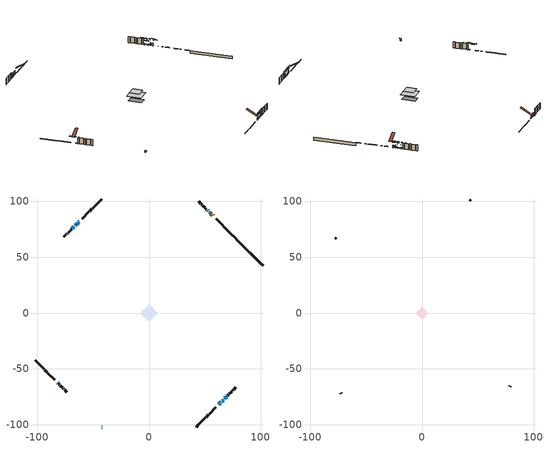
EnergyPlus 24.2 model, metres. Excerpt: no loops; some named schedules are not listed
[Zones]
conditioned space
 floor adiabatic (AdiabaticFloorConstruction): -8,0 0,8 8,0 0,-8 z3.35
 floor foundation (Slab1 construction): -5.98,1.59 -1.59,5.98 5.98,-1.59 1.59,-5.98 z-1.45
 wall outside (RimJoist1 construction): 42.32,-102.16 44.12,-100.36 / -102.16,-42.32 -100.36,-44.12 / -42.32,102.16 -44.12,100.36 / 77.58,66.9 75.78,68.7 z0.91:1.21
 wall outside (RimJoist2 construction): 44.77,-99.7 50.46,-94.01 / -99.7,-44.77 -94.01,-50.46 / -44.77,99.7 -50.46,94.01 / 75.12,69.35 69.43,75.05 z0.91:1.21
 wall outside (RimJoist3 construction): 51.12,-93.35 53.21,-91.26 / -93.35,-51.12 -91.26,-53.21 / -51.12,93.35 -53.21,91.26 / 68.77,75.7 66.68,77.79 z0.91:1.21
 wall outside (RimJoist4 construction): 53.87,-90.61 59.85,-84.62 / -90.61,-53.87 -84.62,-59.85 / -53.87,90.61 -59.85,84.62 / 66.02,78.45 60.04,84.43 z0.91:1.21
 wall outside (AdiabaticWallConstruction 1): 57.18,87.3 56.48,87.99 / 55.83,88.65 55.38,89.1 z0.91:2.94
 wall outside (AdiabaticWallConstruction): -62.72,81.76 -63.36,81.11 / -64.02,80.45 -64.88,79.59 / 69.44,-75.03 70.09,-74.38 / -65.54,78.94 -65.92,78.56 / -66.57,77.9 -66.74,77.74 / -42.32,-102.16 -41.78,-102.16 z0.91:2.13; 54.72,89.75 54.29,90.18 / 52.77,91.71 52.12,92.35 z0.91:1.83; 62.72,-81.76 64.01,-80.46 z0.91:3.04; 64.67,-79.81 65.31,-79.16 / 65.97,-78.5 66.4,-78.07 z0.91:1.98; 53.64,90.84 53.42,91.05 / 67.06,-77.42 67.27,-77.2 / -81.76,-62.71 -81.34,-63.14 z0.91:1.25; 67.92,-76.55 68.79,-75.69 / -67.39,77.08 -68.69,75.79 z0.91:2.43
 wall outside (Wall1 construction): 70.75,-73.73 71.32,-73.15 / -80.68,-63.79 -80.11,-64.37 / -69.34,75.13 -69.91,74.56 / 51.46,93.01 50.89,93.58 z0.91:5.79
 wall outside (Wall2 construction): 71.98,-72.5 73.95,-70.52 / -79.45,-65.02 -77.48,-67 / -70.57,73.9 -72.54,71.93 / 50.23,94.24 48.26,96.21 z0.91:5.79
 wall outside (Wall3 construction): 74.61,-69.87 75.18,-69.3 / -76.82,-67.65 -76.25,-68.22 / -73.2,71.27 -73.77,70.7 / 47.6,96.87 47.04,97.44 z0.91:5.79
 wall outside (Wall4 construction): 75.83,-68.64 77.76,-66.71 / -75.6,-68.88 -73.67,-70.81 / -74.43,70.05 -76.35,68.12 / 46.38,98.1 44.45,100.02 z0.91:5.79
 wall foundation (FoundationWall1 construction): 78.23,66.24,-1.45 78.23,66.24,0.91 99.77,44.71,0.91 99.77,44.71,0.79 102.16,42.32,0.79 102.16,42.32,-1.45
 window (WindowConstruction): -62.72,81.76 -63.36,81.11 z0.91:2.13
 window (WindowConstruction 6): 54.72,89.75 54.29,90.18 z0.91:1.82
 window (WindowConstruction 7): 62.72,-81.76 64.01,-80.46 z0.91:3.04
 window (WindowConstruction 8): 64.67,-79.81 65.31,-79.16 z0.91:1.98
 window (WindowConstruction 9): 65.97,-78.5 66.4,-78.07 z0.91:1.98
 window (WindowConstruction 13): 53.63,90.84 53.42,91.05 z0.91:1.25
 window (WindowConstruction 14): 67.06,-77.42 67.27,-77.21 z0.91:1.25
 window (WindowConstruction 15): -81.76,-62.72 -81.34,-63.14 z0.91:1.25
 window (WindowConstruction 1): -64.02,80.45 -64.88,79.59 z0.91:2.13
 window (WindowConstruction 2): 52.77,91.71 52.12,92.35 z0.91:1.82
 window (WindowConstruction 3): 67.92,-76.55 68.79,-75.69 z0.91:2.43
 window (WindowConstruction 4): 69.44,-75.03 70.09,-74.38 z0.91:2.13
 window (WindowConstruction 10): -65.54,78.93 -65.92,78.56 z0.91:2.13
 window (WindowConstruction 11): -66.57,77.9 -66.73,77.74 z0.91:2.13
 window (WindowConstruction 5): -67.39,77.08 -68.68,75.79 z0.91:2.43
 window (WindowConstruction 12): -42.32,-102.16 -41.78,-102.16 z0.91:2.13
 door (Door): 57.18,87.3 56.48,87.99 z0.91:2.94
 door (Door 1): 55.83,88.65 55.38,89.1 z0.91:2.94
 ceiling adiabatic (AdiabaticFloorConstruction): 0,-8 8,0 0,8 -8,0 z3.35
attic - vented
 floor to conditioned space (Floor1 construction Reversed): -5.77,0 0,5.77 5.77,0 0,-5.77 z5.79
 wall outside (Wall5 construction): 78.42,-66.06 79.24,-65.24 / -73.01,-71.46 -72.19,-72.28 / -77.01,67.46 -77.83,66.64 / 43.79,100.68 42.97,101.5 z0.91:5.79
 roof outside (Roof1 construction): 62.06,-82.41,5.79 56.7,-77.05,10.21 55.15,-78.61,10.21 60.51,-83.97,5.79; -82.41,-62.06,5.79 -77.05,-56.7,10.21 -78.61,-55.15,10.21 -83.97,-60.51,5.79; -62.06,82.41,5.79 -56.7,77.05,10.21 -55.15,78.61,10.21 -60.51,83.97,5.79; 57.83,86.64,5.79 52.47,81.28,10.21 54.02,79.73,10.21 59.38,85.09,5.79
shading: -63.57,80.9 -62.51,81.97 -62.83,82.29 -63.9,81.22 z2.43; 51.7,92.77 57.31,87.16 57.64,87.49 52.03,93.1 z5.49; 66.06,-78.41 60.67,-83.81 60.99,-84.13 66.38,-78.74 z5.94; 67.36,-77.11 62.62,-81.86 62.94,-82.18 67.69,-77.44 z4.88; 68.45,-76.02 63.92,-80.55 64.25,-80.88 68.78,-76.35 z4.88; 49.83,94.64 57.23,87.25 57.52,87.54 50.12,94.93 z6.33; 70.86,-73.61 63.47,-81.01 63.76,-81.3 71.15,-73.9 z6.33; -77.75,-66.73 -85.35,-59.12 -85.64,-59.41 -78.04,-67.02 z6.33; -66.18,78.3 -62.73,81.75 -63.05,82.07 -66.5,78.62 z3.96; 50.39,94.08 54.49,89.98 54.82,90.31 50.72,94.4 z4.27; 69,-75.48 67.71,-76.76 68.04,-77.09 69.32,-75.8 z2.73; 70.3,-74.17 69.23,-75.24 69.56,-75.57 70.63,-74.5 z2.43; -66.13,78.35 -65.33,79.15 -66.52,80.33 -67.32,79.53 z2.43; -66.95,77.53 -66.36,78.11 -67.55,79.3 -68.13,78.72 z2.43; -68.9,75.58 -67.18,77.29 -67.51,77.62 -69.22,75.9 z2.73; -41.48,-102.16 -42.61,-102.16 -42.61,-103.84 -41.48,-103.84 z2.43
[Building]
Building 1: Terrain=Suburbs
[Site:Location]
Quebec Intl AP_QC: Latitude {deg}=46.8; Longitude {deg}=-71.38; Time Zone {hr}=-5; Elevation {m}=74; Keep Site Location Information=Yes
[Site:GroundTemperature:Shallow]
0.0108218, -2.24938, -2.43038, -1.3578, 2.94801, 7.23376, 10.9493, 13.303, 13.5029, 11.5886, 7.96783, 3.81355
[Site:WaterMainsTemperature]
Calculation Method=Schedule; Temperature Schedule=mains temperature schedule
[Material] Roughness=Rough; Thermal Absorptance=0.9
Name | Thickness {m} | Conductivity {W/m-K} | Density {kg/m3} | Specific Heat {J/kg-K} | Solar Absorptance | Visible Absorptance
asphalt or fiberglass shingles | 0.00635 | 0.162714 | 1121.4 | 1465.45 | 0.4 | 0.4
ceiling loosefill ins | 0.254 | 0.0480833 | 16.02 | 1046.75 | 0.7 | 0.7
ceiling stud and cavity | 0.1397 | 0.34494 | 65.682 | 1177.47 | 0.7 | 0.7
concrete 4.0 in. | 0.1016 | 1.803125 | 2242.8 | 837.4 | 0.7 | 0.7
concrete 8.0 in. | 0.2032 | 1.803125 | 2242.8 | 837.4 | 0.7 | 0.7
door material | 0.04445 | 0.0451087 | 512.64 | 1214.23 | 0.7 | 0.7
exterior vertical ins | 0.0392557 | 0.029427 | 32.04 | 1214.23 | 0.7 | 0.7
floor covering | 0.0127 | 0.0433444 | 54.468 | 1339.84 | 0.6 | 0.6
floor rigid ins; wall rigid ins 1 | 0.512978 | 0.029427 | 32.04 | 1214.23 | 0.7 | 0.7
floor stud and cavity | 0.1397 | 1.75129 | 37.0049 | 1207.88 | 0.7 | 0.7
furniture material conditioned space 1 | 0.1524 | 0.115458 | 640.8 | 1214.23 | 0.6 | 0.6
gypsum board | 0.0127 | 0.160291 | 801 | 837.4 | 0.6 | 0.6
gypsum board 1 | 0.0127 | 0.160291 | 801 | 837.4 | 0.7 | 0.7
osb sheathing 0.5 in. | 0.0127 | 0.115458 | 512.64 | 1214.23 | 0.7 | 0.7
osb sheathing 0.75 in. | 0.01905 | 0.115458 | 512.64 | 1214.23 | 0.7 | 0.7
osb sheathing 2.0 in. | 0.0508 | 0.115458 | 512.64 | 1214.23 | 0.7 | 0.7
rim joist rigid ins; wall rigid ins | 0.051816 | 0.029427 | 32.04 | 1214.23 | 0.7 | 0.7
rim joist stud and cavity | 0.0508 | 0.0381826 | 125.044 | 1163.47 | 0.6 | 0.6
rim joist stud and cavity 1 | 0.0508 | 0.0452492 | 125.044 | 1163.47 | 0.6 | 0.6
rim joist stud and cavity 2 | 0.0508 | 0.484224 | 125.044 | 1163.47 | 0.6 | 0.6
rim joist stud and cavity 3 | 0.0508 | 0.0304781 | 125.044 | 1163.47 | 0.6 | 0.6
slab rigid ins | 0.0412942 | 0.029427 | 32.04 | 1214.23 | 0.7 | 0.7
wall stud and cavity | 0.1397 | 0.130064 | 139.0536 | 1170.24 | 0.7 | 0.7
wall stud and cavity 1 | 0.1397 | 0.144515 | 139.0536 | 1170.24 | 0.7 | 0.7
wall stud and cavity 2 | 0.1397 | 0.134473 | 139.0536 | 1170.24 | 0.7 | 0.7
wall stud and cavity 3 | 0.1397 | 0.14747 | 139.0536 | 1170.24 | 0.7 | 0.7
wall stud and cavity 4 | 0.0889 | 6.1454 | 50.32683 | 1063.81 | 0.6 | 0.6
wall stud and cavity 5 | 0.0889 | 0.380278 | 52.3479 | 1209.89 | 0.7 | 0.7
wall stud and cavity 6 | 0.0889 | 0.391764 | 83.0341 | 1211.67 | 0.7 | 0.7
wood siding | 0.0254 | 0.102417 | 544.68 | 1172.36 | 0.4 | 0.4
wood siding 1 | 0.00254 | 0.102417 | 544.68 | 1172.36 | 0.4 | 0.4
wood siding 2; wood siding 3; wood siding 4 | 0.0254 | 0.102417 | 544.68 | 1172.36 | 0.7 | 0.7
[WindowMaterial:SimpleGlazingSystem]
Name | U-Factor {W/m2-K} | Solar Heat Gain Coefficient
WindowMaterial | 1.78857 | 0.38
WindowMaterial 1 | 1.74087 | 0.4
WindowMaterial 10 | 3.12687 | 0.47
WindowMaterial 11 | 2.99912 | 0.18
WindowMaterial 2 | 1.83286 | 0.37
WindowMaterial 3 | 1.71248 | 0.41
WindowMaterial 4 | 1.663654 | 0.42
WindowMaterial 5 | 1.92144 | 0.34
WindowMaterial 6 | 1.78914 | 0.4
WindowMaterial 7 | 1.80731 | 0.38
WindowMaterial 8 | 1.89986 | 0.34
WindowMaterial 9 | 2.98152 | 0.61
[Construction]
AdiabaticFloorConstruction: floor stud and cavity, floor rigid ins, osb sheathing 0.75 in., floor covering
AdiabaticWallConstruction: wood siding 3, wall rigid ins 1, wall stud and cavity 5, gypsum board
AdiabaticWallConstruction 1: wood siding 4, wall rigid ins 1, wall stud and cavity 5, gypsum board
Door; Door 1: door material
Floor1 construction Reversed: gypsum board, ceiling stud and cavity, ceiling loosefill ins
FoundationWall1 construction: concrete 8.0 in., gypsum board 1
furniture construction conditioned space 1: furniture material conditioned space 1
PartitionWallConstruction: gypsum board, wall stud and cavity 6, gypsum board
RimJoist1 construction: wood siding 2, osb sheathing 2.0 in., rim joist stud and cavity
RimJoist2 construction: wood siding 2, osb sheathing 2.0 in., rim joist stud and cavity 1
RimJoist3 construction: wood siding 2, rim joist rigid ins, osb sheathing 2.0 in., rim joist stud and cavity 2
RimJoist4 construction: wood siding 2, osb sheathing 2.0 in., rim joist stud and cavity 3
Roof1 construction: asphalt or fiberglass shingles
Slab1 construction: slab rigid ins, concrete 4.0 in.
Wall1 construction: wood siding, wall rigid ins, osb sheathing 0.5 in., wall stud and cavity, gypsum board
Wall2 construction: wood siding, wall rigid ins, osb sheathing 0.5 in., wall stud and cavity 1, gypsum board
Wall3 construction: wood siding, wall rigid ins, osb sheathing 0.5 in., wall stud and cavity 2, gypsum board
Wall4 construction: wood siding, wall rigid ins, osb sheathing 0.5 in., wall stud and cavity 3, gypsum board
Wall5 construction: wood siding 1, wall stud and cavity 4
WindowConstruction; WindowConstruction 4: WindowMaterial
WindowConstruction 1: WindowMaterial 1
WindowConstruction 10; WindowConstruction 12: WindowMaterial 9
WindowConstruction 11: WindowMaterial 10
WindowConstruction 13; WindowConstruction 14; WindowConstruction 15: WindowMaterial 11
WindowConstruction 2: WindowMaterial 2
WindowConstruction 3: WindowMaterial 3
WindowConstruction 5: WindowMaterial 4
WindowConstruction 6: WindowMaterial 5
WindowConstruction 7: WindowMaterial 6
WindowConstruction 8: WindowMaterial 7
WindowConstruction 9: WindowMaterial 8
[Zone] Multiplier=1; Part of Total Floor Area=Yes
Name | Volume {m3}
attic - vented | 45.5613
conditioned space | 521.2
[Space]
Name | Zone | Volume {m3}
attic - vented 1 | attic - vented | 45.5613
conditioned space 1 | conditioned space | 521.2
[ZoneInfiltration:EffectiveLeakageArea]
infil attic - vented 1: Zone or Space=attic - vented 1; Schedule=Always On Discrete; Effective Air Leakage Area {cm2}=2456.12; Stack Coefficient=0.000646605; Wind Coefficient=1.71806e-05
[ZoneMixing]
whole house fan mix: Zone or Space=attic - vented; Schedule=Always On Continuous; Design Flow Rate Calculation Method=Flow/Zone; Design Flow Rate {m3/s}=0; Source Zone or Space=conditioned space
[SurfaceProperty:ExposedFoundationPerimeter]
Slab1: Exposed Perimeter Calculation Method=TotalExposedPerimeter; Total Exposed Perimeter {m}=33.834
[InternalMass] Zone or ZoneList=conditioned space; Space or SpaceList=conditioned space 1
Name | Construction | Surface Area {m2}
furniture mass conditioned space 1 | furniture construction conditioned space 1 | 77.808
partition wall mass | PartitionWallConstruction | 194.52
[Lights]
interior lighting: Zone or ZoneList or Space or SpaceList=conditioned space 1; Schedule=interior lighting schedule; Design Level Calculation Method=LightingLevel; Lighting Level {W}=343.2; Return Air Fraction=0; Fraction Radiant=0.6; Fraction Visible=0.2; Fraction Replaceable=1
[People]
occupants: Zone or ZoneList or Space or SpaceList=conditioned space 1; Number of People Schedule=occupants schedule; Number of People Calculation Method=People; Number of People=3; Fraction Radiant=0.314171; Sensible Heat Fraction=0.56303; Activity Level Schedule=occupants activity schedule; Carbon Dioxide Generation Rate {m3/s-W}=0; Enable ASHRAE 55 Comfort Warnings=No; Mean Radiant Temperature Calculation Type=EnclosureAveraged
[ElectricEquipment] Zone or ZoneList or Space or SpaceList=conditioned space 1; Design Level Calculation Method=EquipmentLevel
Name | Schedule | Design Level {W} | Fraction Latent | Fraction Radiant | Fraction Lost
clothes dryer | clothes dryer schedule | 140.772 | 0.015 | 0.081 | 0.85
clothes washer | clothes washer schedule | 32.1985 | 0.03 | 0.162 | 0.7
cooking range | cooking range schedule | 215.147 | 0.08 | 0.432 | 0.2
dishwasher | dishwasher schedule | 66.8632 | 0.3 | 0.18 | 0.4
fridge | fridge schedule | 72.9452 | 0 | 0.6 | 0
mech vent bath fan 0 | mech vent bath fan 0 schedule | 50.2 | 0 | 0 | 1
mech vent bath fan 1 | mech vent bath fan 1 schedule | 50.2 | 0 | 0 | 1
mech vent house fan | mech vent house fan schedule | 19.9167 | 0 | 0 | 0.5
mech vent house fan cfis | mech vent house fan cfis schedule | 0 | 0 | 0 | 0
mech vent range fan 0 | mech vent range fan 0 schedule | 57 | 0 | 0 | 1
misc plug loads | misc plug loads schedule | 494.7 | 0.045 | 0.513 | 0.1
whole house fan | Always On Discrete | 0 | 0 | 0 | 1
[OtherEquipment] Zone or ZoneList or Space or SpaceList=conditioned space 1; Design Level Calculation Method=EquipmentLevel
Name | Fuel Type | Schedule | Design Level {W} | Fraction Latent | Fraction Radiant | Fraction Lost
clothes dryer 1 | Electricity | clothes dryer schedule | 0 | 0.015 | 0.081 | 0.85
cooking range 1 | Electricity | cooking range schedule | 0 | 0.08 | 0.432 | 0.2
general water use latent | None | general water use schedule | 62.594 | 1 | 0 | 0
general water use sensible | None | general water use schedule | -61.6891 | 0 | 0.6 | 0
mech vent house fan latent load | None | Always On Discrete | 0 | 1 | 0 | 0
mech vent house fan sensible load | None | Always On Discrete | 0 | 0 | 0 | 0
water heater energy adjustment1 | Electricity | Always On Discrete | 0.01 | 0 | 0 | 1
[ZoneInfiltration:DesignFlowRate] Zone or ZoneList or Space or SpaceList=conditioned space 1; Schedule=Always On Discrete; Design Flow Rate Calculation Method=Flow/Zone; Design Flow Rate {m3/s}=0
infil flow; natural vent flow; whole house fan flow
[ZoneControl:Thermostat]
conditioned space Thermostat: Zone or ZoneList=conditioned space; Control Type Schedule=conditioned space Thermostat Schedule; Control 1=conditioned space temperature setpoint; Temperature Difference Between Cutout And Setpoint {deltaC}=0
[ThermostatSetpoint:DualSetpoint]
conditioned space temperature setpoint: Heating Setpoint Temperature Schedule=heating setpoint; Cooling Setpoint Temperature Schedule=cooling setpoint
[Zone equipment]
conditioned space: electric baseboard
[Foundation:Kiva]
Foundation Kiva 1: Initial Indoor Air Temperature {C}=18; Wall Height Above Grade {m}=0.910011; Wall Depth Below Slab {m}=0.2032; Custom Block Material Name 1=exterior vertical ins; Custom Block Depth 1 {m}=2.36001; Custom Block X Position 1 {m}=0.2159; Custom Block Z Position 1 {m}=0
[Foundation:Kiva:Settings]
Soil Conductivity {W/m-K}=0.849921; Soil Density {kg/m3}=1842.3; Soil Specific Heat {J/kg-K}=418.7; Ground Solar Absorptivity=0.9; Ground Thermal Absorptivity=0.9; Ground Surface Roughness {m}=0.03; Far-Field Width {m}=40; Deep-Ground Boundary Condition=ZeroFlux; Deep-Ground Depth {m}=40; Minimum Cell Dimension {m}=0.2; Maximum Cell Growth Coefficient=3; Simulation Timestep=Timestep
[Exterior:Lights]
exterior lighting: Schedule=exterior lighting schedule; Design Level {W}=75.6
[EnergyManagementSystem:Sensor] Output:Variable or Output:Meter Index Key=conditioned space
Name | Output:Variable or Output:Meter
conditioned_space_clg_unmet_s | Zone Cooling Setpoint Not Met Time
conditioned_space_htg_unmet_s | Zone Heating Setpoint Not Met Time
fridge_tin_s; tin_s; tin_s_1 | Zone Mean Air Temperature
tout_s | Zone Outdoor Air Drybulb Temperature
win_s | Zone Air Humidity Ratio
[Schedule:Constant]
Name | Hourly Value
Always On Continuous; mech vent house fan schedule; mech vent house fan cfis schedule; Always On Discrete | 1
occupants activity schedule | 117.228
fridge schedule | 0
[Schedule:Week:Daily]
interior lighting schedule Week Rule - Jan1-Jan27: interior lighting schedule day, interior lighting schedule day, interior lighting schedule day, interior lighting schedule day, interior lighting schedule day, interior lighting schedule day, interior lighting schedule day, interior lighting schedule default day, interior lighting schedule default day, interior lighting schedule default day, interior lighting schedule default day, interior lighting schedule default day
interior lighting schedule Week Rule - Jan28-Feb3: interior lighting schedule day, interior lighting schedule day, interior lighting schedule day, interior lighting schedule day, interior lighting schedule day 1, interior lighting schedule day 1, interior lighting schedule day 1, interior lighting schedule default day, interior lighting schedule default day, interior lighting schedule default day, interior lighting schedule default day, interior lighting schedule default day
interior lighting schedule Week Rule - Feb4-Feb24: interior lighting schedule day 1, interior lighting schedule day 1, interior lighting schedule day 1, interior lighting schedule day 1, interior lighting schedule day 1, interior lighting schedule day 1, interior lighting schedule day 1, interior lighting schedule default day, interior lighting schedule default day, interior lighting schedule default day, interior lighting schedule default day, interior lighting schedule default day
interior lighting schedule Week Rule - Feb25-Mar3: interior lighting schedule day 1, interior lighting schedule day 1, interior lighting schedule day 1, interior lighting schedule day 1, interior lighting schedule day 2, interior lighting schedule day 2, interior lighting schedule day 2, interior lighting schedule default day, interior lighting schedule default day, interior lighting schedule default day, interior lighting schedule default day, interior lighting schedule default day
interior lighting schedule Week Rule - Mar4-Mar31: interior lighting schedule day 2, interior lighting schedule day 2, interior lighting schedule day 2, interior lighting schedule day 2, interior lighting schedule day 2, interior lighting schedule day 2, interior lighting schedule day 2, interior lighting schedule default day, interior lighting schedule default day, interior lighting schedule default day, interior lighting schedule default day, interior lighting schedule default day
interior lighting schedule Week Rule - Apr1-Apr28: interior lighting schedule day 3, interior lighting schedule day 3, interior lighting schedule day 3, interior lighting schedule day 3, interior lighting schedule day 3, interior lighting schedule day 3, interior lighting schedule day 3, interior lighting schedule default day, interior lighting schedule default day, interior lighting schedule default day, interior lighting schedule default day, interior lighting schedule default day
interior lighting schedule Week Rule - Apr29-May5: interior lighting schedule day 3, interior lighting schedule day 3, interior lighting schedule day 4, interior lighting schedule day 4, interior lighting schedule day 4, interior lighting schedule day 4, interior lighting schedule day 4, interior lighting schedule default day, interior lighting schedule default day, interior lighting schedule default day, interior lighting schedule default day, interior lighting schedule default day
interior lighting schedule Week Rule - May6-May26: interior lighting schedule day 4, interior lighting schedule day 4, interior lighting schedule day 4, interior lighting schedule day 4, interior lighting schedule day 4, interior lighting schedule day 4, interior lighting schedule day 4, interior lighting schedule default day, interior lighting schedule default day, interior lighting schedule default day, interior lighting schedule default day, interior lighting schedule default day
interior lighting schedule Week Rule - May27-Jun2: interior lighting schedule day 4, interior lighting schedule day 4, interior lighting schedule day 4, interior lighting schedule day 4, interior lighting schedule day 4, interior lighting schedule day 5, interior lighting schedule day 5, interior lighting schedule default day, interior lighting schedule default day, interior lighting schedule default day, interior lighting schedule default day, interior lighting schedule default day
interior lighting schedule Week Rule - Jun3-Jun30: interior lighting schedule day 5, interior lighting schedule day 5, interior lighting schedule day 5, interior lighting schedule day 5, interior lighting schedule day 5, interior lighting schedule day 5, interior lighting schedule day 5, interior lighting schedule default day, interior lighting schedule default day, interior lighting schedule default day, interior lighting schedule default day, interior lighting schedule default day
interior lighting schedule Week Rule - Jul1-Jul28: interior lighting schedule day 6, interior lighting schedule day 6, interior lighting schedule day 6, interior lighting schedule day 6, interior lighting schedule day 6, interior lighting schedule day 6, interior lighting schedule day 6, interior lighting schedule default day, interior lighting schedule default day, interior lighting schedule default day, interior lighting schedule default day, interior lighting schedule default day
interior lighting schedule Week Rule - Jul29-Aug4: interior lighting schedule day 6, interior lighting schedule day 6, interior lighting schedule day 6, interior lighting schedule day 7, interior lighting schedule day 7, interior lighting schedule day 7, interior lighting schedule day 7, interior lighting schedule default day, interior lighting schedule default day, interior lighting schedule default day, interior lighting schedule default day, interior lighting schedule default day
interior lighting schedule Week Rule - Aug5-Aug25: interior lighting schedule day 7, interior lighting schedule day 7, interior lighting schedule day 7, interior lighting schedule day 7, interior lighting schedule day 7, interior lighting schedule day 7, interior lighting schedule day 7, interior lighting schedule default day, interior lighting schedule default day, interior lighting schedule default day, interior lighting schedule default day, interior lighting schedule default day
interior lighting schedule Week Rule - Aug26-Sep1: interior lighting schedule day 7, interior lighting schedule day 7, interior lighting schedule day 7, interior lighting schedule day 7, interior lighting schedule day 7, interior lighting schedule day 7, interior lighting schedule day 8, interior lighting schedule default day, interior lighting schedule default day, interior lighting schedule default day, interior lighting schedule default day, interior lighting schedule default day
interior lighting schedule Week Rule - Sep2-Sep29: interior lighting schedule day 8, interior lighting schedule day 8, interior lighting schedule day 8, interior lighting schedule day 8, interior lighting schedule day 8, interior lighting schedule day 8, interior lighting schedule day 8, interior lighting schedule default day, interior lighting schedule default day, interior lighting schedule default day, interior lighting schedule default day, interior lighting schedule default day
interior lighting schedule Week Rule - Sep30-Oct6: interior lighting schedule day 8, interior lighting schedule day 9, interior lighting schedule day 9, interior lighting schedule day 9, interior lighting schedule day 9, interior lighting schedule day 9, interior lighting schedule day 9, interior lighting schedule default day, interior lighting schedule default day, interior lighting schedule default day, interior lighting schedule default day, interior lighting schedule default day
interior lighting schedule Week Rule - Oct7-Oct27: interior lighting schedule day 9, interior lighting schedule day 9, interior lighting schedule day 9, interior lighting schedule day 9, interior lighting schedule day 9, interior lighting schedule day 9, interior lighting schedule day 9, interior lighting schedule default day, interior lighting schedule default day, interior lighting schedule default day, interior lighting schedule default day, interior lighting schedule default day
interior lighting schedule Week Rule - Oct28-Nov3: interior lighting schedule day 9, interior lighting schedule day 9, interior lighting schedule day 9, interior lighting schedule day 9, interior lighting schedule day 10, interior lighting schedule day 10, interior lighting schedule day 10, interior lighting schedule default day, interior lighting schedule default day, interior lighting schedule default day, interior lighting schedule default day, interior lighting schedule default day
interior lighting schedule Week Rule - Nov4-Nov24: interior lighting schedule day 10, interior lighting schedule day 10, interior lighting schedule day 10, interior lighting schedule day 10, interior lighting schedule day 10, interior lighting schedule day 10, interior lighting schedule day 10, interior lighting schedule default day, interior lighting schedule default day, interior lighting schedule default day, interior lighting schedule default day, interior lighting schedule default day
interior lighting schedule Week Rule - Nov25-Dec1: interior lighting schedule day 10, interior lighting schedule day 10, interior lighting schedule day 10, interior lighting schedule day 10, interior lighting schedule day 10, interior lighting schedule day 10, interior lighting schedule day 11, interior lighting schedule default day, interior lighting schedule default day, interior lighting schedule default day, interior lighting schedule default day, interior lighting schedule default day
interior lighting schedule Week Rule - Dec2-Dec31: interior lighting schedule day 11, interior lighting schedule day 11, interior lighting schedule day 11, interior lighting schedule day 11, interior lighting schedule day 11, interior lighting schedule day 11, interior lighting schedule day 11, interior lighting schedule default day, interior lighting schedule default day, interior lighting schedule default day, interior lighting schedule default day, interior lighting schedule default day
occupants schedule Week Rule - Jan1-Dec31: occupants schedule day, occupants schedule day, occupants schedule day, occupants schedule day, occupants schedule day, occupants schedule day, occupants schedule day, occupants schedule default day, occupants schedule default day, occupants schedule default day, occupants schedule default day, occupants schedule default day
clothes dryer schedule Week Rule - Jan1-Dec31: clothes dryer schedule day, clothes dryer schedule day, clothes dryer schedule day, clothes dryer schedule day, clothes dryer schedule day, clothes dryer schedule day, clothes dryer schedule day, clothes dryer schedule default day, clothes dryer schedule default day, clothes dryer schedule default day, clothes dryer schedule default day, clothes dryer schedule default day
clothes washer schedule Week Rule - Jan1-Dec31: clothes washer schedule day, clothes washer schedule day, clothes washer schedule day, clothes washer schedule day, clothes washer schedule day, clothes washer schedule day, clothes washer schedule day, clothes washer schedule default day, clothes washer schedule default day, clothes washer schedule default day, clothes washer schedule default day, clothes washer schedule default day
cooking range schedule Week Rule - Jan1-Dec31: cooking range schedule day, cooking range schedule day, cooking range schedule day, cooking range schedule day, cooking range schedule day, cooking range schedule day, cooking range schedule day, cooking range schedule default day, cooking range schedule default day, cooking range schedule default day, cooking range schedule default day, cooking range schedule default day
dishwasher schedule Week Rule - Jan1-Dec31: dishwasher schedule day, dishwasher schedule day, dishwasher schedule day, dishwasher schedule day, dishwasher schedule day, dishwasher schedule day, dishwasher schedule day, dishwasher schedule default day, dishwasher schedule default day, dishwasher schedule default day, dishwasher schedule default day, dishwasher schedule default day
mech vent bath fan 0 schedule Week Rule - Jan1-Dec31: mech vent bath fan 0 schedule day, mech vent bath fan 0 schedule day, mech vent bath fan 0 schedule day, mech vent bath fan 0 schedule day, mech vent bath fan 0 schedule day, mech vent bath fan 0 schedule day, mech vent bath fan 0 schedule day, mech vent bath fan 0 schedule default day, mech vent bath fan 0 schedule default day, mech vent bath fan 0 schedule default day, mech vent bath fan 0 schedule default day, mech vent bath fan 0 schedule default day
mech vent bath fan 1 schedule Week Rule - Jan1-Dec31: mech vent bath fan 1 schedule day, mech vent bath fan 1 schedule day, mech vent bath fan 1 schedule day, mech vent bath fan 1 schedule day, mech vent bath fan 1 schedule day, mech vent bath fan 1 schedule day, mech vent bath fan 1 schedule day, mech vent bath fan 1 schedule default day, mech vent bath fan 1 schedule default day, mech vent bath fan 1 schedule default day, mech vent bath fan 1 schedule default day, mech vent bath fan 1 schedule default day
mech vent range fan 0 schedule Week Rule - Jan1-Dec31: mech vent range fan 0 schedule day, mech vent range fan 0 schedule day, mech vent range fan 0 schedule day, mech vent range fan 0 schedule day, mech vent range fan 0 schedule day, mech vent range fan 0 schedule day, mech vent range fan 0 schedule day, mech vent range fan 0 schedule default day, mech vent range fan 0 schedule default day, mech vent range fan 0 schedule default day, mech vent range fan 0 schedule default day, mech vent range fan 0 schedule default day
misc plug loads schedule Week Rule - Jan1-Dec31: misc plug loads schedule day, misc plug loads schedule day, misc plug loads schedule day, misc plug loads schedule day, misc plug loads schedule day, misc plug loads schedule day, misc plug loads schedule day, misc plug loads schedule default day, misc plug loads schedule default day, misc plug loads schedule default day, misc plug loads schedule default day, misc plug loads schedule default day
general water use schedule Week Rule - Jan1-Dec31: general water use schedule day, general water use schedule day, general water use schedule day, general water use schedule day, general water use schedule day, general water use schedule day, general water use schedule day, general water use schedule default day, general water use schedule default day, general water use schedule default day, general water use schedule default day, general water use schedule default day
exterior lighting schedule Week Rule - Jan1-Jan27: exterior lighting schedule day, exterior lighting schedule day, exterior lighting schedule day, exterior lighting schedule day, exterior lighting schedule day, exterior lighting schedule day, exterior lighting schedule day, exterior lighting schedule default day, exterior lighting schedule default day, exterior lighting schedule default day, exterior lighting schedule default day, exterior lighting schedule default day
exterior lighting schedule Week Rule - Jan28-Feb3: exterior lighting schedule day, exterior lighting schedule day, exterior lighting schedule day, exterior lighting schedule day, exterior lighting schedule day 1, exterior lighting schedule day 1, exterior lighting schedule day 1, exterior lighting schedule default day, exterior lighting schedule default day, exterior lighting schedule default day, exterior lighting schedule default day, exterior lighting schedule default day
exterior lighting schedule Week Rule - Feb4-Feb24: exterior lighting schedule day 1, exterior lighting schedule day 1, exterior lighting schedule day 1, exterior lighting schedule day 1, exterior lighting schedule day 1, exterior lighting schedule day 1, exterior lighting schedule day 1, exterior lighting schedule default day, exterior lighting schedule default day, exterior lighting schedule default day, exterior lighting schedule default day, exterior lighting schedule default day
exterior lighting schedule Week Rule - Feb25-Mar3: exterior lighting schedule day 1, exterior lighting schedule day 1, exterior lighting schedule day 1, exterior lighting schedule day 1, exterior lighting schedule day 2, exterior lighting schedule day 2, exterior lighting schedule day 2, exterior lighting schedule default day, exterior lighting schedule default day, exterior lighting schedule default day, exterior lighting schedule default day, exterior lighting schedule default day
exterior lighting schedule Week Rule - Mar4-Mar31: exterior lighting schedule day 2, exterior lighting schedule day 2, exterior lighting schedule day 2, exterior lighting schedule day 2, exterior lighting schedule day 2, exterior lighting schedule day 2, exterior lighting schedule day 2, exterior lighting schedule default day, exterior lighting schedule default day, exterior lighting schedule default day, exterior lighting schedule default day, exterior lighting schedule default day
exterior lighting schedule Week Rule - Apr1-Apr28: exterior lighting schedule day 3, exterior lighting schedule day 3, exterior lighting schedule day 3, exterior lighting schedule day 3, exterior lighting schedule day 3, exterior lighting schedule day 3, exterior lighting schedule day 3, exterior lighting schedule default day, exterior lighting schedule default day, exterior lighting schedule default day, exterior lighting schedule default day, exterior lighting schedule default day
exterior lighting schedule Week Rule - Apr29-May5: exterior lighting schedule day 3, exterior lighting schedule day 3, exterior lighting schedule day 4, exterior lighting schedule day 4, exterior lighting schedule day 4, exterior lighting schedule day 4, exterior lighting schedule day 4, exterior lighting schedule default day, exterior lighting schedule default day, exterior lighting schedule default day, exterior lighting schedule default day, exterior lighting schedule default day
[Schedule:Year]
interior lighting schedule: interior lighting schedule Week Rule - Jan1-Jan27, 1, 1, 1, 27, interior lighting schedule Week Rule - Jan28-Feb3, 1, 28, 2, 3, interior lighting schedule Week Rule - Feb4-Feb24, 2, 4, 2, 24, interior lighting schedule Week Rule - Feb25-Mar3, 2, 25, 3, 3, interior lighting schedule Week Rule - Mar4-Mar31, 3, 4, 3, 31, interior lighting schedule Week Rule - Apr1-Apr28, 4, 1, 4, 28, interior lighting schedule Week Rule - Apr29-May5, 4, 29, 5, 5, interior lighting schedule Week Rule - May6-May26, 5, 6, 5, 26, interior lighting schedule Week Rule - May27-Jun2, 5, 27, 6, 2, interior lighting schedule Week Rule - Jun3-Jun30, 6, 3, 6, 30, interior lighting schedule Week Rule - Jul1-Jul28, 7, 1, 7, 28, interior lighting schedule Week Rule - Jul29-Aug4, 7, 29, 8, 4, interior lighting schedule Week Rule - Aug5-Aug25, 8, 5, 8, 25, interior lighting schedule Week Rule - Aug26-Sep1, 8, 26, 9, 1, interior lighting schedule Week Rule - Sep2-Sep29, 9, 2, 9, 29, interior lighting schedule Week Rule - Sep30-Oct6, 9, 30, 10, 6, interior lighting schedule Week Rule - Oct7-Oct27, 10, 7, 10, 27, interior lighting schedule Week Rule - Oct28-Nov3, 10, 28, 11, 3, interior lighting schedule Week Rule - Nov4-Nov24, 11, 4, 11, 24, interior lighting schedule Week Rule - Nov25-Dec1, 11, 25, 12, 1, interior lighting schedule Week Rule - Dec2-Dec31, 12, 2, 12, 31
occupants schedule: occupants schedule Week Rule - Jan1-Dec31, 1, 1, 12, 31
clothes dryer schedule: clothes dryer schedule Week Rule - Jan1-Dec31, 1, 1, 12, 31
clothes washer schedule: clothes washer schedule Week Rule - Jan1-Dec31, 1, 1, 12, 31
cooking range schedule: cooking range schedule Week Rule - Jan1-Dec31, 1, 1, 12, 31
dishwasher schedule: dishwasher schedule Week Rule - Jan1-Dec31, 1, 1, 12, 31
mech vent bath fan 0 schedule: mech vent bath fan 0 schedule Week Rule - Jan1-Dec31, 1, 1, 12, 31
mech vent bath fan 1 schedule: mech vent bath fan 1 schedule Week Rule - Jan1-Dec31, 1, 1, 12, 31
mech vent range fan 0 schedule: mech vent range fan 0 schedule Week Rule - Jan1-Dec31, 1, 1, 12, 31
misc plug loads schedule: misc plug loads schedule Week Rule - Jan1-Dec31, 1, 1, 12, 31
general water use schedule: general water use schedule Week Rule - Jan1-Dec31, 1, 1, 12, 31
exterior lighting schedule: exterior lighting schedule Week Rule - Jan1-Jan27, 1, 1, 1, 27, exterior lighting schedule Week Rule - Jan28-Feb3, 1, 28, 2, 3, exterior lighting schedule Week Rule - Feb4-Feb24, 2, 4, 2, 24, exterior lighting schedule Week Rule - Feb25-Mar3, 2, 25, 3, 3, exterior lighting schedule Week Rule - Mar4-Mar31, 3, 4, 3, 31, exterior lighting schedule Week Rule - Apr1-Apr28, 4, 1, 4, 28, exterior lighting schedule Week Rule - Apr29-May5, 4, 29, 5, 5, exterior lighting schedule Week Rule - May6-May26, 5, 6, 5, 26, exterior lighting schedule Week Rule - May27-Jun2, 5, 27, 6, 2, exterior lighting schedule Week Rule - Jun3-Jun30, 6, 3, 6, 30, exterior lighting schedule Week Rule - Jul1-Jul28, 7, 1, 7, 28, exterior lighting schedule Week Rule - Jul29-Aug4, 7, 29, 8, 4, exterior lighting schedule Week Rule - Aug5-Aug25, 8, 5, 8, 25, exterior lighting schedule Week Rule - Aug26-Sep1, 8, 26, 9, 1, exterior lighting schedule Week Rule - Sep2-Sep29, 9, 2, 9, 29, exterior lighting schedule Week Rule - Sep30-Oct6, 9, 30, 10, 6, exterior lighting schedule Week Rule - Oct7-Oct27, 10, 7, 10, 27, exterior lighting schedule Week Rule - Oct28-Nov3, 10, 28, 11, 3, exterior lighting schedule Week Rule - Nov4-Nov24, 11, 4, 11, 24, exterior lighting schedule Week Rule - Nov25-Dec1, 11, 25, 12, 1, exterior lighting schedule Week Rule - Dec2-Dec31, 12, 2, 12, 31
[Schedule:Compact]
conditioned space Thermostat Schedule: Through: 12/31, For: AllDays, Until: 24:00, 4
mains temperature schedule: Through: 01/01, For: AllDays, Until: 24:00, 5.175, Through: 01/02, For: AllDays, Until: 24:00, 5.10167, Through: 01/03, For: AllDays, Until: 24:00, 5.02889, Through: 01/04, For: AllDays, Until: 24:00, 4.95778, Through: 01/05, For: AllDays, Until: 24:00, 4.88778, Through: 01/06, For: AllDays, Until: 24:00, 4.81833, Through: 01/07, For: AllDays, Until: 24:00, 4.75056, Through: 01/08, For: AllDays, Until: 24:00, 4.68389, Through: 01/09, For: AllDays, Until: 24:00, 4.61833, Through: 01/10, For: AllDays, Until: 24:00, 4.55389, Through: 01/11, For: AllDays, Until: 24:00, 4.49056, Through: 01/12, For: AllDays, Until: 24:00, 4.42889, Through: 01/13, For: AllDays, Until: 24:00, 4.36778, Through: 01/14, For: AllDays, Until: 24:00, 4.30889, Through: 01/15, For: AllDays, Until: 24:00, 4.25056, Through: 01/16, For: AllDays, Until: 24:00, 4.19389, Through: 01/17, For: AllDays, Until: 24:00, 4.13833, Through: 01/18, For: AllDays, Until: 24:00, 4.08444, Through: 01/19, For: AllDays, Until: 24:00, 4.03167, Through: 01/20, For: AllDays, Until: 24:00, 3.98056, Through: 01/21, For: AllDays, Until: 24:00, 3.93056, Through: 01/22, For: AllDays, Until: 24:00, 3.88222, Through: 01/23, For: AllDays, Until: 24:00, 3.835, Through: 01/24, For: AllDays, Until: 24:00, 3.78944, Through: 01/25, For: AllDays, Until: 24:00, 3.74556, Through: 01/26, For: AllDays, Until: 24:00, 3.70278, Through: 01/27, For: AllDays, Until: 24:00, 3.66167, Through: 01/28, For: AllDays, Until: 24:00, 3.62167, Through: 01/29, For: AllDays, Until: 24:00, 3.58389, Through: 01/30, For: AllDays, Until: 24:00, 3.54722, Through: 01/31, For: AllDays, Until: 24:00, 3.51167, Through: 02/01, For: AllDays, Until: 24:00, 3.47833, Through: 02/02, For: AllDays, Until: 24:00, 3.44611, Through: 02/03, For: AllDays, Until: 24:00, 3.41556, Through: 02/04, For: AllDays, Until: 24:00, 3.38667, Through: 02/05, For: AllDays, Until: 24:00, 3.35944, Through: 02/06, For: AllDays, Until: 24:00, 3.33389, Through: 02/07, For: AllDays, Until: 24:00, 3.30944, Through: 02/08, For: AllDays, Until: 24:00, 3.28667, Through: 02/09, For: AllDays, Until: 24:00, 3.26611, Through: 02/10, For: AllDays, Until: 24:00, 3.24667, Through: 02/11, For: AllDays, Until: 24:00, 3.22889, Through: 02/12, For: AllDays, Until: 24:00, 3.21278, Through: 02/13, For: AllDays, Until: 24:00, 3.19833, Through: 02/14, For: AllDays, Until: 24:00, 3.18556, Through: 02/15, For: AllDays, Until: 24:00, 3.17389, Through: 02/16, For: AllDays, Until: 24:00, 3.16444, Through: 02/17, For: AllDays, Until: 24:00, 3.15667, Through: 02/18, For: AllDays, Until: 24:00, 3.15056, Through: 02/19, For: AllDays, Until: 24:00, 3.14556, Through: 02/20, For: AllDays, Until: 24:00, 3.14278, Through: 02/21, For: AllDays, Until: 24:00, 3.14111, Through: 02/22, For: AllDays, Until: 24:00, 3.14167, Through: 02/23, For: AllDays, Until: 24:00, 3.14333, Through: 02/24, For: AllDays, Until: 24:00, 3.14722, Through: 02/25, For: AllDays, Until: 24:00, 3.15222, Through: 02/26, For: AllDays, Until: 24:00, 3.15944, Through: 02/27, For: AllDays, Until: 24:00, 3.16778, Through: 02/28, For: AllDays, Until: 24:00, 3.17778, Through: 03/01, For: AllDays, Until: 24:00, 3.18944, Through: 03/02, For: AllDays, Until: 24:00, 3.20333, Through: 03/03, For: AllDays, Until: 24:00, 3.21833, Through: 03/04, For: AllDays, Until: 24:00, 3.235, Through: 03/05, For: AllDays, Until: 24:00, 3.25333, Through: 03/06, For: AllDays, Until: 24:00, 3.27333, Through: 03/07, For: AllDays, Until: 24:00, 3.29444, Through: 03/08, For: AllDays, Until: 24:00, 3.31778, Through: 03/09, For: AllDays, Until: 24:00, 3.34222, Through: 03/10, For: AllDays, Until: 24:00, 3.36889, Through: 03/11, For: AllDays, Until: 24:00, 3.39667, Through: 03/12, For: AllDays, Until: 24:00, 3.42611, Through: 03/13, For: AllDays, Until: 24:00, 3.45722, Through: 03/14, For: AllDays, Until: 24:00, 3.49, Through: 03/15, For: AllDays, Until: 24:00, 3.52389, Through: 03/16, For: AllDays, Until: 24:00, 3.55944, Through: 03/17, For: AllDays, Until: 24:00, 3.59667, Through: 03/18, For: AllDays, Until: 24:00, 3.63556, Through: 03/19, For: AllDays, Until: 24:00, 3.67556, Through: 03/20, For: AllDays, Until: 24:00, 3.71722, Through: 03/21, For: AllDays, Until: 24:00, 3.76056, Through: 03/22, For: AllDays, Until: 24:00, 3.80556, Through: 03/23, For: AllDays, Until: 24:00, 3.85111, Through: 03/24, For: AllDays, Until: 24:00, 3.89889, Through: 03/25, For: AllDays, Until: 24:00, 3.94778, Through: 03/26, For: AllDays, Until: 24:00, 3.99833, Through: 03/27, For: AllDays, Until: 24:00, 4.05, Through: 03/28, For: AllDays, Until: 24:00, 4.10333, Through: 03/29, For: AllDays, Until: 24:00, 4.15778, Through: 03/30, For: AllDays, Until: 24:00, 4.21333, Through: 03/31, For: AllDays, Until: 24:00, 4.27056, Through: 04/01, For: AllDays, Until: 24:00, 4.32944, Through: 04/02, For: AllDays, Until: 24:00, 4.38889, Through: 04/03, For: AllDays, Until: 24:00, 4.45, Through: 04/04, For: AllDays, Until: 24:00, 4.51222, Through: 04/05, For: AllDays, Until: 24:00, 4.57611, Through: 04/06, For: AllDays, Until: 24:00, 4.64056, Through: 04/07, For: AllDays, Until: 24:00, 4.70667, Through: 04/08, For: AllDays, Until: 24:00, 4.77389, Through: 04/09, For: AllDays, Until: 24:00, 4.84222, Through: 04/10, For: AllDays, Until: 24:00, 4.91167, Through: 04/11, For: AllDays, Until: 24:00, 4.98278, Through: 04/12, For: AllDays, Until: 24:00, 5.05444, Through: 04/13, For: AllDays, Until: 24:00, 5.12722, Through: 04/14, For: AllDays, Until: 24:00, 5.20111, Through: 04/15, For: AllDays, Until: 24:00, 5.27611, Through: 04/16, For: AllDays, Until: 24:00, 5.35167, Through: 04/17, For: AllDays, Until: 24:00, 5.42889, Through: 04/18, For: AllDays, Until: 24:00, 5.50667, Through: 04/19, For: AllDays, Until: 24:00, 5.58556, Through: 04/20, For: AllDays, Until: 24:00, 5.665, Through: 04/21, For: AllDays, Until: 24:00, 5.74611, Through: 04/22, For: AllDays, Until: 24:00, 5.82722, Through: 04/23, For: AllDays, Until: 24:00, 5.91, Through: 04/24, For: AllDays, Until: 24:00, 5.99278, Through: 04/25, For: AllDays, Until: 24:00, 6.07722, Through: 04/26, For: AllDays, Until: 24:00, 6.16167, Through: 04/27, For: AllDays, Until: 24:00, 6.24722, Through: 04/28, For: AllDays, Until: 24:00, 6.33389, Through: 04/29, For: AllDays, Until: 24:00, 6.42056, Through: 04/30, For: AllDays, Until: 24:00, 6.50833, Through: 05/01, For: AllDays, Until: 24:00, 6.59667, Through: 05/02, For: AllDays, Until: 24:00, 6.68556, Through: 05/03, For: AllDays, Until: 24:00, 6.775, Through: 05/04, For: AllDays, Until: 24:00, 6.86556, Through: 05/05, For: AllDays, Until: 24:00, 6.95611, Through: 05/06, For: AllDays, Until: 24:00, 7.04722, Through: 05/07, For: AllDays, Until: 24:00, 7.13889, Through: 05/08, For: AllDays, Until: 24:00, 7.23111, Through: 05/09, For: AllDays, Until: 24:00, 7.32333, Through: 05/10, For: AllDays, Until: 24:00, 7.41667, Through: 05/11, For: AllDays, Until: 24:00, 7.51, Through: 05/12, For: AllDays, Until: 24:00, 7.60389, Through: 05/13, For: AllDays, Until: 24:00, 7.69778, Through: 05/14, For: AllDays, Until: 24:00, 7.79222, Through: 05/15, For: AllDays, Until: 24:00, 7.88667, Through: 05/16, For: AllDays, Until: 24:00, 7.98167, Through: 05/17, For: AllDays, Until: 24:00, 8.07667, Through: 05/18, For: AllDays, Until: 24:00, 8.17167, Through: 05/19, For: AllDays, Until: 24:00, 8.26722, Through: 05/20, For: AllDays, Until: 24:00, 8.36278, Through: 05/21, For: AllDays, Until: 24:00, 8.45833, Through: 05/22, For: AllDays, Until: 24:00, 8.55444, Through: 05/23, For: AllDays, Until: 24:00, 8.65, Through: 05/24, For: AllDays, Until: 24:00, 8.74611, Through: 05/25, For: AllDays, Until: 24:00, 8.84167, Through: 05/26, For: AllDays, Until: 24:00, 8.93722, Through: 05/27, For: AllDays, Until: 24:00, 9.03333, Through: 05/28, For: AllDays, Until: 24:00, 9.12889, Through: 05/29, For: AllDays, Until: 24:00, 9.22389, Through: 05/30, For: AllDays, Until: 24:00, 9.31944, Through: 05/31, For: AllDays, Until: 24:00, 9.41444, Through: 06/01, For: AllDays, Until: 24:00, 9.50944, Through: 06/02, For: AllDays, Until: 24:00, 9.60389, Through: 06/03, For: AllDays, Until: 24:00, 9.69833, Through: 06/04, For: AllDays, Until: 24:00, 9.79278, Through: 06/05, For: AllDays, Until: 24:00, 9.88667, Through: 06/06, For: AllDays, Until: 24:00, 9.98, Through: 06/07, For: AllDays, Until: 24:00, 10.0728, Through: 06/08, For: AllDays, Until: 24:00, 10.1656, Through: 06/09, For: AllDays, Until: 24:00, 10.2578, Through: 06/10, For: AllDays, Until: 24:00, 10.3494, Through: 06/11, For: AllDays, Until: 24:00, 10.4411, Through: 06/12, For: AllDays, Until: 24:00, 10.5317, Through: 06/13, For: AllDays, Until: 24:00, 10.6222, Through: 06/14, For: AllDays, Until: 24:00, 10.7117, Through: 06/15, For: AllDays, Until: 24:00, 10.8006, Through: 06/16, For: AllDays, Until: 24:00, 10.8889, Through: 06/17, For: AllDays, Until: 24:00, 10.9772, Through: 06/18, For: AllDays, Until: 24:00, 11.0639, Through: 06/19, For: AllDays, Until: 24:00, 11.1506, Through: 06/20, For: AllDays, Until: 24:00, 11.2361, Through: 06/21, For: AllDays, Until: 24:00, 11.3211, Through: 06/22, For: AllDays, Until: 24:00, 11.4056, Through: 06/23, For: AllDays, Until: 24:00, 11.4889, Through: 06/24, For: AllDays, Until: 24:00, 11.5711, Through: 06/25, For: AllDays, Until: 24:00, 11.6533, Through: 06/26, For: AllDays, Until: 24:00, 11.7339, Through: 06/27, For: AllDays, Until: 24:00, 11.8139, Through: 06/28, For: AllDays, Until: 24:00, 11.8928, Through: 06/29, For: AllDays, Until: 24:00, 11.9711, Through: 06/30, For: AllDays, Until: 24:00, 12.0483, Through: 07/01, For: AllDays, Until: 24:00, 12.1244, Through: 07/02, For: AllDays, Until: 24:00, 12.1994, Through: 07/03, For: AllDays, Until: 24:00, 12.2733, Through: 07/04, For: AllDays, Until: 24:00, 12.3467, Through: 07/05, For: AllDays, Until: 24:00, 12.4183, Through: 07/06, For: AllDays, Until: 24:00, 12.4894, Through: 07/07, For: AllDays, Until: 24:00, 12.5589, Through: 07/08, For: AllDays, Until: 24:00, 12.6278, Through: 07/09, For: AllDays, Until: 24:00, 12.695, Through: 07/10, For: AllDays, Until: 24:00, 12.7617, Through: 07/11, For: AllDays, Until: 24:00, 12.8267, Through: 07/12, For: AllDays, Until: 24:00, 12.8906, Through: 07/13, For: AllDays, Until: 24:00, 12.9528, Through: 07/14, For: AllDays, Until: 24:00, 13.0144, Through: 07/15, For: AllDays, Until: 24:00, 13.0744, Through: 07/16, For: AllDays, Until: 24:00, 13.1333, Through: 07/17, For: AllDays, Until: 24:00, 13.1906, Through: 07/18, For: AllDays, Until: 24:00, 13.2467, Through: 07/19, For: AllDays, Until: 24:00, 13.3017, Through: 07/20, For: AllDays, Until: 24:00, 13.355, Through: 07/21, For: AllDays, Until: 24:00, 13.4072, Through: 07/22, For: AllDays, Until: 24:00, 13.4578, Through: 07/23, For: AllDays, Until: 24:00, 13.5067, Through: 07/24, For: AllDays, Until: 24:00, 13.5544, Through: 07/25, For: AllDays, Until: 24:00, 13.6011, Through: 07/26, For: AllDays, Until: 24:00, 13.6461, Through: 07/27, For: AllDays, Until: 24:00, 13.6894, Through: 07/28, For: AllDays, Until: 24:00, 13.7317, Through: 07/29, For: AllDays, Until: 24:00, 13.7722, Through: 07/30, For: AllDays, Until: 24:00, 13.8111, Through: 07/31, For: AllDays, Until: 24:00, 13.8489, Through: 08/01, For: AllDays, Until: 24:00, 13.8844, Through: 08/02, For: AllDays, Until: 24:00, 13.9189, Through: 08/03, For: AllDays, Until: 24:00, 13.9522, Through: 08/04, For: AllDays, Until: 24:00, 13.9833, Through: 08/05, For: AllDays, Until: 24:00, 14.0133, Through: 08/06, For: AllDays, Until: 24:00, 14.0411, Through: 08/07, For: AllDays, Until: 24:00, 14.0678, Through: 08/08, For: AllDays, Until: 24:00, 14.0933, Through: 08/09, For: AllDays, Until: 24:00, 14.1167, Through: 08/10, For: AllDays, Until: 24:00, 14.1383, Through: 08/11, For: AllDays, Until: 24:00, 14.1589, Through: 08/12, For: AllDays, Until: 24:00, 14.1772, Through: 08/13, For: AllDays, Until: 24:00, 14.1944, Through: 08/14, For: AllDays, Until: 24:00, 14.21, Through: 08/15, For: AllDays, Until: 24:00, 14.2233, Through: 08/16, For: AllDays, Until: 24:00, 14.2356, Through: 08/17, For: AllDays, Until: 24:00, 14.2461, Through: 08/18, For: AllDays, Until: 24:00, 14.255, Through: 08/19, For: AllDays, Until: 24:00, 14.2622, Through: 08/20, For: AllDays, Until: 24:00, 14.2678, Through: 08/21, For: AllDays, Until: 24:00, 14.2717, Through: 08/22, For: AllDays, Until: 24:00, 14.2739, Through: 08/23, For: AllDays, Until: 24:00, 14.2744, Through: 08/24, For: AllDays, Until: 24:00, 14.2733, Through: 08/25, For: AllDays, Until: 24:00, 14.2711, Through: 08/26, For: AllDays, Until: 24:00, 14.2667, Through: 08/27, For: AllDays, Until: 24:00, 14.2606, Through: 08/28, For: AllDays, Until: 24:00, 14.2528, Through: 08/29, For: AllDays, Until: 24:00, 14.2439, Through: 08/30, For: AllDays, Until: 24:00, 14.2328, Through: 08/31, For: AllDays, Until: 24:00, 14.2206, Through: 09/01, For: AllDays, Until: 24:00, 14.2061, Through: 09/02, For: AllDays, Until: 24:00, 14.1906, Through: 09/03, For: AllDays, Until: 24:00, 14.1728, Through: 09/04, For: AllDays, Until: 24:00, 14.1539, Through: 09/05, For: AllDays, Until: 24:00, 14.1333, Through: 09/06, For: AllDays, Until: 24:00, 14.1111, Through: 09/07, For: AllDays, Until: 24:00, 14.0872, Through: 09/08, For: AllDays, Until: 24:00, 14.0617, Through: 09/09, For: AllDays, Until: 24:00, 14.035, Through: 09/10, For: AllDays, Until: 24:00, 14.0061, Through: 09/11, For: AllDays, Until: 24:00, 13.9761, Through: 09/12, For: AllDays, Until: 24:00, 13.9444, Through: 09/13, For: AllDays, Until: 24:00, 13.9111, Through: 09/14, For: AllDays, Until: 24:00, 13.8761, Through: 09/15, For: AllDays, Until: 24:00, 13.84, Through: 09/16, For: AllDays, Until: 24:00, 13.8022, Through: 09/17, For: AllDays, Until: 24:00, 13.7628, Through: 09/18, For: AllDays, Until: 24:00, 13.7217, Through: 09/19, For: AllDays, Until: 24:00, 13.6794, Through: 09/20, For: AllDays, Until: 24:00, 13.6356, Through: 09/21, For: AllDays, Until: 24:00, 13.59, Through: 09/22, For: AllDays, Until: 24:00, 13.5433, Through: 09/23, For: AllDays, Until: 24:00, 13.4956, Through: 09/24, For: AllDays, Until: 24:00, 13.4456, Through: 09/25, For: AllDays, Until: 24:00, 13.395, Through: 09/26, For: AllDays, Until: 24:00, 13.3422, Through: 09/27, For: AllDays, Until: 24:00, 13.2883, Through: 09/28, For: AllDays, Until: 24:00, 13.2333, Through: 09/29, For: AllDays, Until: 24:00, 13.1772, Through: 09/30, For: AllDays, Until: 24:00, 13.1194, Through: 10/01, For: AllDays, Until: 24:00, 13.06, Through: 10/02, For: AllDays, Until: 24:00, 13, Through: 10/03, For: AllDays, Until: 24:00, 12.9383, Through: 10/04, For: AllDays, Until: 24:00, 12.8756, Through: 10/05, For: AllDays, Until: 24:00, 12.8111, Through: 10/06, For: AllDays, Until: 24:00, 12.7456, Through: 10/07, For: AllDays, Until: 24:00, 12.6794, Through: 10/08, For: AllDays, Until: 24:00, 12.6117, Through: 10/09, For: AllDays, Until: 24:00, 12.5428, Through: 10/10, For: AllDays, Until: 24:00, 12.4728, Through: 10/11, For: AllDays, Until: 24:00, 12.4017, Through: 10/12, For: AllDays, Until: 24:00, 12.3294, Through: 10/13, For: AllDays, Until: 24:00, 12.2561, Through: 10/14, For: AllDays, Until: 24:00, 12.1817, Through: 10/15, For: AllDays, Until: 24:00, 12.1061, Through: 10/16, For: AllDays, Until: 24:00, 12.03, Through: 10/17, For: AllDays, Until: 24:00, 11.9528, Through: 10/18, For: AllDays, Until: 24:00, 11.8744, Through: 10/19, For: AllDays, Until: 24:00, 11.795, Through: 10/20, For: AllDays, Until: 24:00, 11.715, Through: 10/21, For: AllDays, Until: 24:00, 11.6339, Through: 10/22, For: AllDays, Until: 24:00, 11.5517, Through: 10/23, For: AllDays, Until: 24:00, 11.4689, Through: 10/24, For: AllDays, Until: 24:00, 11.3856, Through: 10/25, For: AllDays, Until: 24:00, 11.3011, Through: 10/26, For: AllDays, Until: 24:00, 11.2161, Through: 10/27, For: AllDays, Until: 24:00, 11.13, Through: 10/28, For: AllDays, Until: 24:00, 11.0433, Through: 10/29, For: AllDays, Until: 24:00, 10.9561, Through: 10/30, For: AllDays, Until: 24:00, 10.8683, Through: 10/31, For: AllDays, Until: 24:00, 10.7794, Through: 11/01, For: AllDays, Until: 24:00, 10.6906, Through: 11/02, For: AllDays, Until: 24:00, 10.6006, Through: 11/03, For: AllDays, Until: 24:00, 10.51, Through: 11/04, For: AllDays, Until: 24:00, 10.4194, Through: 11/05, For: AllDays, Until: 24:00, 10.3278, Through: 11/06, For: AllDays, Until: 24:00, 10.2361, Through: 11/07, For: AllDays, Until: 24:00, 10.1439, Through: 11/08, For: AllDays, Until: 24:00, 10.0511, Through: 11/09, For: AllDays, Until: 24:00, 9.95778, Through: 11/10, For: AllDays, Until: 24:00, 9.86444, Through: 11/11, For: AllDays, Until: 24:00, 9.77056, Through: 11/12, For: AllDays, Until: 24:00, 9.67611, Through: 11/13, For: AllDays, Until: 24:00, 9.58167, Through: 11/14, For: AllDays, Until: 24:00, 9.48722, Through: 11/15, For: AllDays, Until: 24:00, 9.39222, Through: 11/16, For: AllDays, Until: 24:00, 9.29667, Through: 11/17, For: AllDays, Until: 24:00, 9.20167, Through: 11/18, For: AllDays, Until: 24:00, 9.10611, Through: 11/19, For: AllDays, Until: 24:00, 9.01056, Through: 11/20, For: AllDays, Until: 24:00, 8.915, Through: 11/21, For: AllDays, Until: 24:00, 8.81889, Through: 11/22, For: AllDays, Until: 24:00, 8.72333, Through: 11/23, For: AllDays, Until: 24:00, 8.62722, Through: 11/24, For: AllDays, Until: 24:00, 8.53167, Through: 11/25, For: AllDays, Until: 24:00, 8.43611, Through: 11/26, For: AllDays, Until: 24:00, 8.34, Through: 11/27, For: AllDays, Until: 24:00, 8.245, Through: 11/28, For: AllDays, Until: 24:00, 8.14944, Through: 11/29, For: AllDays, Until: 24:00, 8.05389, Through: 11/30, For: AllDays, Until: 24:00, 7.95889, Through: 12/01, For: AllDays, Until: 24:00, 7.86444, Through: 12/02, For: AllDays, Until: 24:00, 7.76944, Through: 12/03, For: AllDays, Until: 24:00, 7.67556, Through: 12/04, For: AllDays, Until: 24:00, 7.58167, Through: 12/05, For: AllDays, Until: 24:00, 7.48778, Through: 12/06, For: AllDays, Until: 24:00, 7.39444, Through: 12/07, For: AllDays, Until: 24:00, 7.30167, Through: 12/08, For: AllDays, Until: 24:00, 7.20889, Through: 12/09, For: AllDays, Until: 24:00, 7.11722, Through: 12/10, For: AllDays, Until: 24:00, 7.02556, Through: 12/11, For: AllDays, Until: 24:00, 6.93444, Through: 12/12, For: AllDays, Until: 24:00, 6.84389, Through: 12/13, For: AllDays, Until: 24:00, 6.75389, Through: 12/14, For: AllDays, Until: 24:00, 6.66444, Through: 12/15, For: AllDays, Until: 24:00, 6.57556, Through: 12/16, For: AllDays, Until: 24:00, 6.48778, Through: 12/17, For: AllDays, Until: 24:00, 6.4, Through: 12/18, For: AllDays, Until: 24:00, 6.31333, Through: 12/19, For: AllDays, Until: 24:00, 6.22722, Through: 12/20, For: AllDays, Until: 24:00, 6.14167, Through: 12/21, For: AllDays, Until: 24:00, 6.05722, Through: 12/22, For: AllDays, Until: 24:00, 5.97333, Through: 12/23, For: AllDays, Until: 24:00, 5.89, Through: 12/24, For: AllDays, Until: 24:00, 5.80778, Through: 12/25, For: AllDays, Until: 24:00, 5.72667, Through: 12/26, For: AllDays, Until: 24:00, 5.64611, Through: 12/27, For: AllDays, Until: 24:00, 5.56667, Through: 12/28, For: AllDays, Until: 24:00, 5.48833, Through: 12/29, For: AllDays, Until: 24:00, 5.41056, Through: 12/30, For: AllDays, Until: 24:00, 5.33389, Through: 12/31, For: AllDays, Until: 24:00, 5.25778
